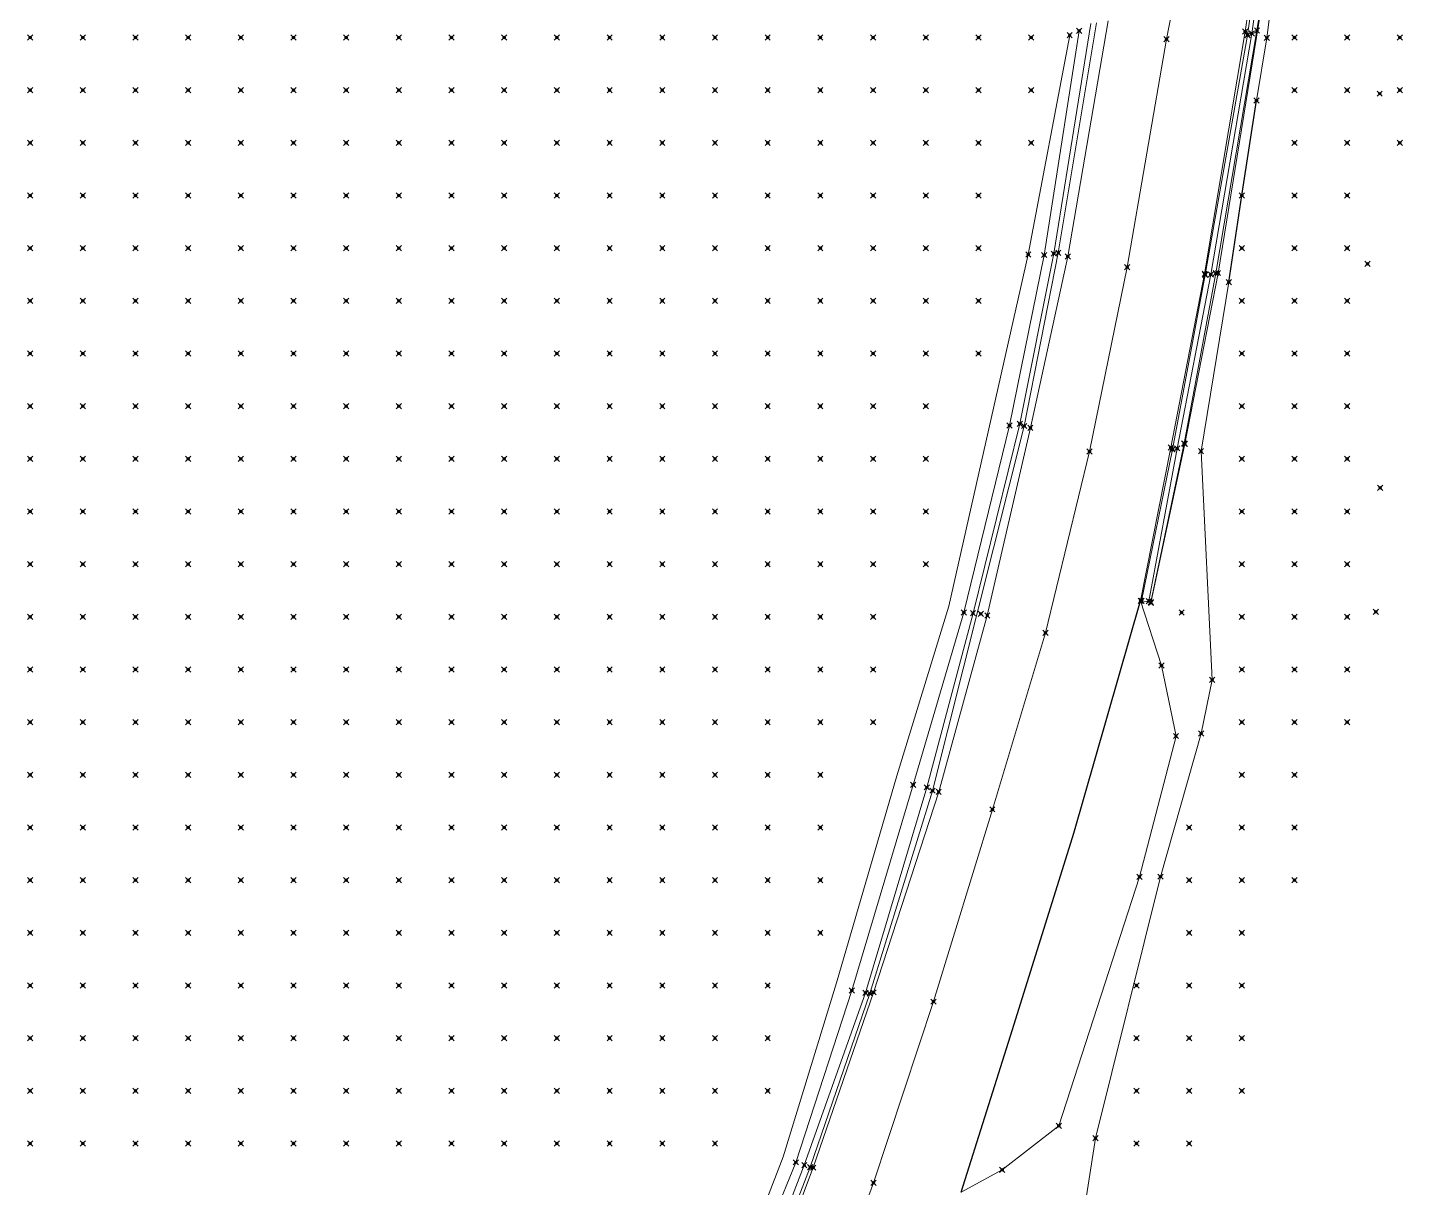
# Model space of a CAD drawing. Header units: metres. Extents: x 441556 to 446409, y 432338 to 461058.
# Drawn here: x 442367.8 to 442446.1, y 455109 to 455175 of the extents above; entities that cross this region are included whole.
import ezdxf

# ---------------------------------------------------------------- set-up
doc = ezdxf.new("R2010")
doc.units = ezdxf.units.M
doc.header["$MEASUREMENT"] = 0
doc.header["$PDMODE"] = 35
doc.header["$PDSIZE"] = 0.15
for name, color, linetype, lineweight in [('DTM-BRE-RevN_GRP_ CAROSABIL', 2, 'Continuous', 0), ('DTM-BRE-RevN_GRP_AX', 2, 'Continuous', 0), ('DTM-BRE-RevN_GRP_PARAPET BETON_JOS', 2, 'Continuous', 0), ('DTM-BRE-RevN_GRP_PARAPET BETON_SUS', 2, 'Continuous', 0), ('DTM-BRE-RevN_GRP_PARAPET METALIC', 2, 'Continuous', 0), ('DTM-BRE-RevN_GRP_SANT BETON JOS', 2, 'Continuous', 0), ('DTM-BRE-RevN_GRP_SANT BETON SUS', 2, 'Continuous', 0), ('DTM-BRE-RevN_GRP_TALUZ SUS', 2, 'Continuous', 0), ('DTM-BRE-RevN_GRP_ZID SPRIJIN JOS', 2, 'Continuous', 0), ('DTM-BRE-RevN_GRP_ZID SPRIJIN SUS', 2, 'Continuous', 0), ('DTM-BRE-RevN_YP_RevN', 1, 'Continuous', 30), ('DTM-NOK-RevN_LIDAR_co_lidar', 91, 'Continuous', 0), ('DTM-NOK-RevN_RTK', 32, 'Continuous', 0)]:
    doc.layers.add(name, color=color, linetype=linetype, lineweight=lineweight)

msp = doc.modelspace()

# ---------------------------------------------------------------- linework, layer by layer
at = {"layer": 'DTM-BRE-RevN_GRP_ CAROSABIL'}
for p, q in [((442437.098, 455174.79, 364.239013671875), (442438.713, 455185.428, 364.2420043945312)), ((442429.292, 455175.396, 364.1520080566406), (442426.992, 455161.976, 363.9509887695312)), ((442434.789, 455160.99, 364.1730041503906), (442437.098, 455174.79, 364.239013671875)), ((442426.992, 455161.976, 363.9509887695312), (442424.866, 455152.225, 363.85400390625)), ((442432.863, 455151.102, 364.0870056152344), (442434.789, 455160.99, 364.1730041503906)), ((442424.866, 455152.225, 363.85400390625), (442422.416, 455141.531, 363.760986328125)), ((442431.145, 455142.365, 364.0169982910156), (442432.863, 455151.102, 364.0870056152344)), ((442432.33, 455138.686, 363.8949890136719), (442431.145, 455142.365, 364.0169982910156)), ((442422.416, 455141.531, 363.760986328125), (442419.646, 455131.502, 363.6090087890625)), ((442433.158, 455134.675, 363.7770080566406), (442432.33, 455138.686, 363.8949890136719)), ((442431.081, 455126.663, 363.7009887695312), (442433.158, 455134.675, 363.7770080566406)), ((442419.646, 455131.502, 363.6090087890625), (442415.943, 455120.079, 363.4710083007812)), ((442426.49, 455112.483, 363.5710144042969), (442431.081, 455126.663, 363.7009887695312)), ((442415.943, 455120.079, 363.4710083007812), (442412.507, 455110.098, 363.3590087890625)), ((442423.265, 455109.97, 363.6000061035156), (442426.49, 455112.483, 363.5710144042969)), ((442412.507, 455110.098, 363.3590087890625), (442408.782, 455100.25, 363.2130126953125)), ((442420.918, 455108.702, 363.5589904785156), (442423.265, 455109.97, 363.6000061035156))]:
    msp.add_line(p, q, dxfattribs=at)
at = {"layer": 'DTM-BRE-RevN_GRP_AX'}
for p, q in [((442432.62, 455174.35, 364.1809997558594), (442434.746, 455185.614, 364.2529907226562)), ((442430.384, 455161.376, 364.0759887695312), (442432.62, 455174.35, 364.1809997558594)), ((442428.2290000001, 455150.883, 363.9639892578125), (442430.384, 455161.376, 364.0759887695312)), ((442425.722, 455140.556, 363.8479919433594), (442428.2290000001, 455150.883, 363.9639892578125)), ((442422.702, 455130.499, 363.6919860839844), (442425.722, 455140.556, 363.8479919433594)), ((442419.345, 455119.55, 363.5899963378906), (442422.702, 455130.499, 363.6919860839844)), ((442415.928, 455109.233, 363.4639892578125), (442419.345, 455119.55, 363.5899963378906)), ((442412.05, 455098.707, 363.3309936523438), (442415.928, 455109.233, 363.4639892578125))]:
    msp.add_line(p, q, dxfattribs=at)
at = {"layer": 'DTM-BRE-RevN_GRP_PARAPET BETON_JOS'}
for p, q in [((442435.55, 455161.038, 363.9240112304688), (442439.482, 455185.136, 363.875)), ((442433.664, 455151.305, 363.8710021972656), (442435.55, 455161.038, 363.9240112304688)), ((442431.734, 455142.255, 364.0369873046875), (442433.664, 455151.305, 363.8710021972656))]:
    msp.add_line(p, q, dxfattribs=at)
at = {"layer": 'DTM-BRE-RevN_GRP_PARAPET BETON_SUS'}
for p, q in [((442438.782, 455185.231, 364.5719909667969), (442437.221, 455174.582, 364.5239868164062)), ((442437.769, 455174.848, 364.5339965820312), (442439.359, 455185.163, 364.5799865722656)), ((442437.221, 455174.582, 364.5239868164062), (442434.815, 455160.933, 364.47900390625)), ((442435.432, 455161.032, 364.4920043945312), (442437.769, 455174.848, 364.5339965820312)), ((442434.815, 455160.933, 364.47900390625), (442432.954, 455150.997, 364.3670043945312)), ((442433.63, 455151.332, 364.4030151367188), (442435.432, 455161.032, 364.4920043945312)), ((442432.954, 455150.997, 364.3670043945312), (442431.19, 455142.378, 364.2869873046875)), ((442431.719, 455142.301, 364.2780151367188), (442433.63, 455151.332, 364.4030151367188)), ((442431.19, 455142.378, 364.2869873046875), (442431.719, 455142.301, 364.2780151367188))]:
    msp.add_line(p, q, dxfattribs=at)
at = {"layer": 'DTM-BRE-RevN_GRP_PARAPET METALIC'}
for p, q in [((442437.474, 455174.68, 364.5450134277344), (442438.96, 455185.037, 364.5690002441406)), ((442435.135, 455160.953, 364.4729919433594), (442437.474, 455174.68, 364.5450134277344)), ((442433.223, 455151.055, 364.3599853515625), (442435.135, 455160.953, 364.4729919433594)), ((442431.608, 455142.348, 364.27099609375), (442433.223, 455151.055, 364.3599853515625))]:
    msp.add_line(p, q, dxfattribs=at)
at = {"layer": 'DTM-BRE-RevN_GRP_SANT BETON JOS'}
for p, q in [((442426.196, 455162.1420000001, 363.6080017089844), (442428.307, 455175.245, 363.7640075683594)), ((442424.272, 455152.447, 363.5079956054688), (442426.196, 455162.1420000001, 363.6080017089844)), ((442421.601, 455141.665, 363.3829956054688), (442424.272, 455152.447, 363.5079956054688)), ((442418.969, 455131.753, 363.2720031738281), (442421.601, 455141.665, 363.3829956054688)), ((442415.477, 455120.056, 363.1589965820312), (442418.969, 455131.753, 363.2720031738281)), ((442411.997, 455110.232, 363.0589904785156), (442415.477, 455120.056, 363.1589965820312)), ((442408.135, 455100.3540000001, 362.8989868164062), (442411.997, 455110.232, 363.0589904785156))]:
    msp.add_line(p, q, dxfattribs=at)
at = {"layer": 'DTM-BRE-RevN_GRP_SANT BETON SUS'}
for p, q in [((442426.458, 455162.19, 363.8869934082031), (442428.623, 455175.287, 364.0010070800781)), ((442424.511, 455152.327, 363.7579956054688), (442426.458, 455162.19, 363.8869934082031)), ((442419.299, 455131.562, 363.4920043945312), (442424.511, 455152.327, 363.7579956054688)), ((442415.727, 455120.0170000001, 363.3659973144531), (442419.299, 455131.562, 363.4920043945312)), ((442412.333, 455110.132, 363.2869873046875), (442415.727, 455120.0170000001, 363.3659973144531)), ((442408.522, 455100.366, 363.1960144042969), (442412.333, 455110.132, 363.2869873046875))]:
    msp.add_line(p, q, dxfattribs=at)
at = {"layer": 'DTM-BRE-RevN_GRP_TALUZ SUS'}
for p, q in [((442434.581, 455150.89, 363.9360046386719), (442436.167, 455160.515, 364.010986328125)), ((442435.212, 455137.881, 363.6700134277344), (442434.581, 455150.89, 363.9360046386719)), ((442434.585, 455134.812, 363.4609985351562), (442435.212, 455137.881, 363.6700134277344)), ((442432.271, 455126.666, 363.4739990234375), (442434.585, 455134.812, 363.4609985351562)), ((442428.571, 455111.784, 363.39599609375), (442432.271, 455126.666, 363.4739990234375)), ((442426.942, 455101.159, 363.1889953613281), (442428.571, 455111.784, 363.39599609375))]:
    msp.add_line(p, q, dxfattribs=at)
at = {"layer": 'DTM-BRE-RevN_GRP_ZID SPRIJIN JOS'}
for p, q in [((442425.654, 455162.063, 363.6579895019531), (442427.638, 455174.831, 364.0429992675781)), ((442423.681, 455152.359, 363.5969848632812), (442425.654, 455162.063, 363.6579895019531)), ((442421.085, 455141.706, 363.4769897460938), (442423.681, 455152.359, 363.5969848632812)), ((442418.193, 455131.898, 363.3559875488281), (442421.085, 455141.706, 363.4769897460938)), ((442414.7, 455120.185, 363.2070007324219), (442418.193, 455131.898, 363.3559875488281)), ((442411.519, 455110.4, 363.0910034179688), (442414.7, 455120.185, 363.2070007324219)), ((442407.509, 455100.653, 362.9849853515625), (442411.519, 455110.4, 363.0910034179688))]:
    msp.add_line(p, q, dxfattribs=at)
at = {"layer": 'DTM-BRE-RevN_GRP_ZID SPRIJIN SUS'}
for p, q in [((442438.327, 455174.437, 363.75), (442439.665, 455185.057, 363.7330017089844)), ((442424.749, 455162.09, 367.5889892578125), (442427.1040000001, 455174.584, 366.7090148925781)), ((442437.739, 455170.865, 363.8320007324219), (442438.327, 455174.437, 363.75))]:
    msp.add_line(p, q, dxfattribs=at)
at = {"layer": 'DTM-BRE-RevN_GRP_ZID SPRIJIN SUS', "extrusion": (-0.00493196204105603, -0.01851043667661119, 0.9998165029066417), "elevation": -10239.74908758681, "flags": 128}
msp.add_lwpolyline([(310322.6188133188, 553566.3716961142), (310323.755331087, 553577.0091881624), (310324.1442320574, 553587.3869067415), (310324.4365159958, 553599.6548440302), (310324.8040824849, 553609.7598282888), (310324.0184251152, 553630.2673623243)], dxfattribs=at)
at = {"layer": 'DTM-BRE-RevN_YP_RevN', "extrusion": (-0.9886249427503041, 0.1502666388855164, 0.006376504528945278), "elevation": -369005.6684108854, "flags": 128}
msp.add_lwpolyline([(-516476.9338542905, 2717.032539731534), (-516481.9276711871, 2715.062498459672), (-516487.4025544341, 2716.85355049696)], dxfattribs=at)
at = {"layer": 'DTM-BRE-RevN_YP_RevN', "extrusion": (-0.001369389467696262, -0.01318845032719664, 0.9999120909112226), "elevation": -6244.497927427615, "flags": 128}
msp.add_lwpolyline([(442421.0010048572, 455065.9244653512), (442423.9352941964, 455075.1820278457), (442427.4291910948, 455086.3586111521), (442431.2286225122, 455099.5903933239)], dxfattribs=at)
at = {"layer": 'DTM-NOK-RevN_LIDAR_co_lidar'}
for p in [(442367.92, 455174.452, 404.7869873046875), (442370.919, 455174.452, 404.1059875488281), (442373.919, 455174.452, 403.3210144042969), (442376.918, 455174.452, 401.9219970703125), (442379.917, 455174.452, 400.1650085449219), (442382.917, 455174.452, 397.7770080566406), (442385.916, 455174.452, 394.7839965820312), (442388.915, 455174.452, 392.4530029296875), (442391.915, 455174.452, 390.2990112304688), (442394.914, 455174.452, 388.1300048828125), (442397.913, 455174.452, 385.8680114746094), (442400.913, 455174.452, 384.0669860839844), (442403.912, 455174.452, 381.9670104980469), (442406.911, 455174.452, 379.8729858398438), (442409.911, 455174.452, 377.6709899902344), (442412.91, 455174.452, 375.875), (442415.909, 455174.452, 373.2749938964844), (442418.909, 455174.452, 371.2250061035156), (442421.908, 455174.452, 368.9460144042969), (442424.907, 455174.452, 367.1010131835938), (442439.904, 455174.452, 360.4169921875), (442442.903, 455174.452, 358.260986328125), (442445.903, 455174.452, 356.0539855957031), (442367.92, 455171.452, 404.0780029296875), (442370.919, 455171.452, 403.4249877929688), (442373.919, 455171.452, 402.8599853515625), (442376.918, 455171.452, 401.9609985351562), (442379.917, 455171.452, 400.1329956054688), (442382.917, 455171.452, 397.5020141601562), (442385.916, 455171.452, 394.8670043945312), (442388.915, 455171.452, 392.5180053710938), (442391.915, 455171.452, 390.343994140625), (442394.914, 455171.452, 387.9129943847656), (442397.913, 455171.452, 385.6780090332031), (442400.913, 455171.452, 383.7950134277344), (442403.912, 455171.452, 381.7489929199219), (442406.911, 455171.452, 380.2479858398438), (442409.911, 455171.452, 378.3819885253906), (442412.91, 455171.452, 375.9159851074219), (442415.909, 455171.452, 373.5740051269531), (442418.909, 455171.452, 371.3269958496094), (442421.908, 455171.452, 369.0289916992188), (442424.907, 455171.452, 366.8290100097656), (442439.904, 455171.452, 359.7019958496094), (442442.903, 455171.452, 357.4440002441406), (442445.903, 455171.452, 355.4460144042969), (442367.92, 455168.453, 403.4039916992188), (442370.919, 455168.453, 402.5849914550781), (442373.919, 455168.453, 401.9989929199219), (442376.918, 455168.453, 401.4129943847656), (442379.917, 455168.453, 400.1640014648438), (442382.917, 455168.453, 397.8269958496094), (442385.916, 455168.453, 395.0809936523438), (442388.915, 455168.453, 392.8760070800781), (442391.915, 455168.453, 390.322998046875), (442394.914, 455168.453, 387.5379943847656), (442397.913, 455168.453, 385.3590087890625), (442400.913, 455168.453, 383.3489990234375), (442403.912, 455168.453, 381.7300109863281), (442406.911, 455168.453, 380.2000122070312), (442409.911, 455168.453, 378.4729919433594), (442412.91, 455168.453, 376.0140075683594), (442415.909, 455168.453, 373.885009765625), (442418.909, 455168.453, 371.510009765625), (442421.908, 455168.453, 369.0549926757812), (442424.907, 455168.453, 365.9750061035156), (442439.904, 455168.453, 359.2250061035156), (442442.903, 455168.453, 357.1489868164062), (442445.903, 455168.453, 355.3429870605469), (442367.92, 455165.454, 403.0660095214844), (442370.919, 455165.454, 401.8080139160156), (442373.919, 455165.454, 401.0669860839844), (442376.918, 455165.454, 400.5710144042969), (442379.917, 455165.454, 399.5050048828125), (442382.917, 455165.454, 397.6780090332031), (442385.916, 455165.454, 395.4750061035156), (442388.915, 455165.454, 393.3320007324219), (442391.915, 455165.454, 390.4630126953125), (442394.914, 455165.454, 387.7380065917969), (442397.913, 455165.454, 385.2650146484375), (442400.913, 455165.454, 383.5169982910156), (442403.912, 455165.454, 381.9660034179688), (442406.911, 455165.454, 379.9129943847656), (442409.911, 455165.454, 377.9020080566406), (442412.91, 455165.454, 375.7720031738281), (442415.909, 455165.454, 373.781005859375), (442418.909, 455165.454, 371.3699951171875), (442421.908, 455165.454, 369.1069946289062), (442436.905, 455165.454, 362.0409851074219), (442439.904, 455165.454, 358.9119873046875), (442442.903, 455165.454, 356.7619934082031), (442367.92, 455162.454, 402.5480041503906), (442370.919, 455162.454, 401.0840148925781), (442373.919, 455162.454, 400.1199951171875), (442376.918, 455162.454, 399.5090026855469), (442379.917, 455162.454, 398.4849853515625), (442382.917, 455162.454, 397.0539855957031), (442385.916, 455162.454, 395.5270080566406), (442388.915, 455162.454, 393.552001953125), (442391.915, 455162.454, 390.9299926757812), (442394.914, 455162.454, 388.0350036621094), (442397.913, 455162.454, 385.7000122070312), (442400.913, 455162.454, 384.0199890136719), (442403.912, 455162.454, 382.4800109863281), (442406.911, 455162.454, 380.5690002441406), (442409.911, 455162.454, 378.1380004882812), (442412.91, 455162.454, 375.5409851074219), (442415.909, 455162.454, 373.4859924316406), (442418.909, 455162.454, 371.0679931640625), (442421.908, 455162.454, 368.8680114746094), (442436.905, 455162.454, 362.0669860839844), (442439.904, 455162.454, 358.8380126953125), (442442.903, 455162.454, 356.7250061035156), (442367.92, 455159.455, 401.9649963378906), (442370.919, 455159.455, 400.3609924316406), (442373.919, 455159.455, 399.2820129394531), (442376.918, 455159.455, 398.4280090332031), (442379.917, 455159.455, 397.3559875488281), (442382.917, 455159.455, 396.2669982910156), (442385.916, 455159.455, 395.114013671875), (442388.915, 455159.455, 393.4280090332031), (442391.915, 455159.455, 391.1369934082031), (442394.914, 455159.455, 388.4649963378906), (442397.913, 455159.455, 385.9089965820312), (442400.913, 455159.455, 384.1409912109375), (442403.912, 455159.455, 382.3829956054688), (442406.911, 455159.455, 380.1969909667969), (442409.911, 455159.455, 377.8630065917969), (442412.91, 455159.455, 375.1719970703125), (442415.909, 455159.455, 372.9509887695312), (442418.909, 455159.455, 370.3760070800781), (442421.908, 455159.455, 368.6010131835938), (442436.905, 455159.455, 362.0450134277344), (442439.904, 455159.455, 358.7999877929688), (442442.903, 455159.455, 356.6619873046875), (442367.92, 455156.456, 401.3890075683594), (442370.919, 455156.456, 399.9259948730469), (442373.919, 455156.456, 398.6990051269531), (442376.918, 455156.456, 397.5429992675781), (442379.917, 455156.456, 396.5499877929688), (442382.917, 455156.456, 395.6470031738281), (442385.916, 455156.456, 394.6260070800781), (442388.915, 455156.456, 393.1629943847656), (442391.915, 455156.456, 391.0130004882812), (442394.914, 455156.456, 388.0559997558594), (442397.913, 455156.456, 385.3680114746094), (442400.913, 455156.456, 383.3110046386719), (442403.912, 455156.456, 381.4859924316406), (442406.911, 455156.456, 379.0899963378906), (442409.911, 455156.456, 376.8210144042969), (442412.91, 455156.456, 374.5270080566406), (442415.909, 455156.456, 372.1489868164062), (442418.909, 455156.456, 369.7130126953125), (442421.908, 455156.456, 367.47900390625), (442436.905, 455156.456, 362.0379943847656), (442439.904, 455156.456, 358.8359985351562), (442442.903, 455156.456, 356.7439880371094), (442367.92, 455153.456, 401.1549987792969), (442370.919, 455153.456, 399.6090087890625), (442373.919, 455153.456, 398.3150024414062), (442376.918, 455153.456, 397.010986328125), (442379.917, 455153.456, 395.9530029296875), (442382.917, 455153.456, 395.0570068359375), (442385.916, 455153.456, 394.2590026855469), (442388.915, 455153.456, 393.0119934082031), (442391.915, 455153.456, 390.4750061035156), (442394.914, 455153.456, 387.1099853515625), (442397.913, 455153.456, 384.3739929199219), (442400.913, 455153.456, 382.0419921875), (442403.912, 455153.456, 380.1419982910156), (442406.911, 455153.456, 377.6510009765625), (442409.911, 455153.456, 375.3599853515625), (442412.91, 455153.456, 373.27099609375), (442415.909, 455153.456, 371.0079956054688), (442418.909, 455153.456, 369.18701171875), (442436.905, 455153.456, 361.9140014648438), (442439.904, 455153.456, 358.6759948730469), (442442.903, 455153.456, 356.6849975585938), (442367.92, 455150.457, 400.5459899902344), (442370.919, 455150.457, 399.0610046386719), (442373.919, 455150.457, 397.8099975585938), (442376.918, 455150.457, 396.6180114746094), (442379.917, 455150.457, 395.5249938964844), (442382.917, 455150.457, 394.5700073242188), (442385.916, 455150.457, 393.8380126953125), (442388.915, 455150.457, 392.60400390625), (442391.915, 455150.457, 389.7099914550781), (442394.914, 455150.457, 386.2309875488281), (442397.913, 455150.457, 383.260009765625), (442400.913, 455150.457, 381.0559997558594), (442403.912, 455150.457, 378.9129943847656), (442406.911, 455150.457, 376.5780029296875), (442409.911, 455150.457, 374.1830139160156), (442412.91, 455150.457, 372.1640014648438), (442415.909, 455150.457, 370.2149963378906), (442418.909, 455150.457, 368.9559936523438), (442436.905, 455150.457, 361.7529907226562), (442439.904, 455150.457, 358.4240112304688), (442442.903, 455150.457, 356.5859985351562), (442367.92, 455147.458, 399.8479919433594), (442370.919, 455147.458, 398.4119873046875), (442373.919, 455147.458, 397.31201171875), (442376.918, 455147.458, 396.1950073242188), (442379.917, 455147.458, 395.0329895019531), (442382.917, 455147.458, 394.0530090332031), (442385.916, 455147.458, 393.1690063476562), (442388.915, 455147.458, 391.7999877929688), (442391.915, 455147.458, 389.2720031738281), (442394.914, 455147.458, 385.7560119628906), (442397.913, 455147.458, 382.7959899902344), (442400.913, 455147.458, 380.3500061035156), (442403.912, 455147.458, 378.0140075683594), (442406.911, 455147.458, 375.7019958496094), (442409.911, 455147.458, 373.4490051269531), (442412.91, 455147.458, 371.4609985351562), (442415.909, 455147.458, 369.7420043945312), (442418.909, 455147.458, 368.8500061035156), (442436.905, 455147.458, 361.4179992675781), (442439.904, 455147.458, 358.2219848632812), (442442.903, 455147.458, 356.5799865722656), (442367.92, 455144.458, 399.4219970703125), (442370.919, 455144.458, 397.9649963378906), (442373.919, 455144.458, 396.8110046386719), (442376.918, 455144.458, 395.5379943847656), (442379.917, 455144.458, 394.3059997558594), (442382.917, 455144.458, 393.3869934082031), (442385.916, 455144.458, 392.3880004882812), (442388.915, 455144.458, 390.9209899902344), (442391.915, 455144.458, 388.8810119628906), (442394.914, 455144.458, 385.4670104980469), (442397.913, 455144.458, 382.5390014648438), (442400.913, 455144.458, 379.8710021972656), (442403.912, 455144.458, 377.510009765625), (442406.911, 455144.458, 375.0759887695312), (442409.911, 455144.458, 372.9700012207031), (442412.91, 455144.458, 370.9819946289062), (442415.909, 455144.458, 369.4530029296875), (442418.909, 455144.458, 368.5289916992188), (442436.905, 455144.458, 361.260009765625), (442439.904, 455144.458, 358.343994140625), (442442.903, 455144.458, 356.8380126953125), (442367.92, 455141.459, 398.9800109863281), (442370.919, 455141.459, 397.5769958496094), (442373.919, 455141.459, 396.1489868164062), (442376.918, 455141.459, 394.7309875488281), (442379.917, 455141.459, 393.5360107421875), (442382.917, 455141.459, 392.5140075683594), (442385.916, 455141.459, 391.35400390625), (442388.915, 455141.459, 390.10400390625), (442391.915, 455141.459, 388.4779968261719), (442394.914, 455141.459, 385.0320129394531), (442397.913, 455141.459, 382.1449890136719), (442400.913, 455141.459, 379.5130004882812), (442403.912, 455141.459, 377.135986328125), (442406.911, 455141.459, 374.7260131835938), (442409.911, 455141.459, 372.5490112304688), (442412.91, 455141.459, 370.5559997558594), (442415.909, 455141.459, 369.2659912109375), (442436.905, 455141.459, 361.6369934082031), (442439.904, 455141.459, 358.8999938964844), (442442.903, 455141.459, 357.0929870605469), (442367.92, 455138.46, 398.5559997558594), (442370.919, 455138.46, 397.0249938964844), (442373.919, 455138.46, 395.447998046875), (442376.918, 455138.46, 393.968994140625), (442379.917, 455138.46, 392.6740112304688), (442382.917, 455138.46, 391.3869934082031), (442385.916, 455138.46, 390.1300048828125), (442388.915, 455138.46, 389.3630065917969), (442391.915, 455138.46, 388.2349853515625), (442394.914, 455138.46, 384.8779907226562), (442397.913, 455138.46, 381.9259948730469), (442400.913, 455138.46, 379.2030029296875), (442403.912, 455138.46, 376.760009765625), (442406.911, 455138.46, 374.43798828125), (442409.911, 455138.46, 372.1610107421875), (442412.91, 455138.46, 370.1589965820312), (442415.909, 455138.46, 369.1000061035156), (442436.905, 455138.46, 361.8949890136719), (442439.904, 455138.46, 359.1159973144531), (442442.903, 455138.46, 356.9800109863281), (442367.92, 455135.46, 398.2229919433594), (442370.919, 455135.46, 396.510986328125), (442373.919, 455135.46, 394.8689880371094), (442376.918, 455135.46, 393.2669982910156), (442379.917, 455135.46, 391.7489929199219), (442382.917, 455135.46, 390.3659973144531), (442385.916, 455135.46, 389.2749938964844), (442388.915, 455135.46, 388.7369995117188), (442391.915, 455135.46, 387.8250122070312), (442394.914, 455135.46, 385.0910034179688), (442397.913, 455135.46, 381.89599609375), (442400.913, 455135.46, 379.1099853515625), (442403.912, 455135.46, 376.5780029296875), (442406.911, 455135.46, 374.2479858398438), (442409.911, 455135.46, 371.8309936523438), (442412.91, 455135.46, 369.9049987792969), (442415.909, 455135.46, 368.8949890136719), (442436.905, 455135.46, 361.9719848632812), (442439.904, 455135.46, 359.406005859375), (442442.903, 455135.46, 357.1059875488281), (442367.92, 455132.461, 397.760986328125), (442370.919, 455132.461, 396.1109924316406), (442373.919, 455132.461, 394.4140014648438), (442376.918, 455132.461, 392.7850036621094), (442379.917, 455132.461, 391.2929992675781), (442382.917, 455132.461, 389.9159851074219), (442385.916, 455132.461, 388.7569885253906), (442388.915, 455132.461, 387.9800109863281), (442391.915, 455132.461, 387.0419921875), (442394.914, 455132.461, 384.9679870605469), (442397.913, 455132.461, 382.2340087890625), (442400.913, 455132.461, 379.406005859375), (442403.912, 455132.461, 376.5710144042969), (442406.911, 455132.461, 374.052001953125), (442409.911, 455132.461, 371.5669860839844), (442412.91, 455132.461, 369.8009948730469), (442436.905, 455132.461, 362.468994140625), (442439.904, 455132.461, 360.1549987792969), (442367.92, 455129.462, 397.260009765625), (442370.919, 455129.462, 395.6329956054688), (442373.919, 455129.462, 394.0289916992188), (442376.918, 455129.462, 392.4830017089844), (442379.917, 455129.462, 391.2040100097656), (442382.917, 455129.462, 389.7829895019531), (442385.916, 455129.462, 388.2260131835938), (442388.915, 455129.462, 386.9509887695312), (442391.915, 455129.462, 385.8689880371094), (442394.914, 455129.462, 384.52099609375), (442397.913, 455129.462, 382.614013671875), (442400.913, 455129.462, 379.9660034179688), (442403.912, 455129.462, 376.7560119628906), (442406.911, 455129.462, 373.8240051269531), (442409.911, 455129.462, 371.5329895019531), (442412.91, 455129.462, 369.8210144042969), (442433.905, 455129.462, 363.9020080566406), (442436.905, 455129.462, 362.7059936523438), (442439.904, 455129.462, 359.7059936523438), (442367.92, 455126.462, 396.6629943847656), (442370.919, 455126.462, 395.2059936523438), (442373.919, 455126.462, 393.5180053710938), (442376.918, 455126.462, 391.9670104980469), (442379.917, 455126.462, 390.8909912109375), (442382.917, 455126.462, 389.4559936523438), (442385.916, 455126.462, 387.6629943847656), (442388.915, 455126.462, 385.9819946289062), (442391.915, 455126.462, 384.7760009765625), (442394.914, 455126.462, 383.5169982910156), (442397.913, 455126.462, 382.1809997558594), (442400.913, 455126.462, 379.9809875488281), (442403.912, 455126.462, 376.9190063476562), (442406.911, 455126.462, 373.5589904785156), (442409.911, 455126.462, 371.343994140625), (442412.91, 455126.462, 369.6809997558594), (442433.905, 455126.462, 363.885986328125), (442436.905, 455126.462, 362.9639892578125), (442439.904, 455126.462, 360.0369873046875), (442367.92, 455123.463, 396.0690002441406), (442370.919, 455123.463, 394.3059997558594), (442373.919, 455123.463, 392.5750122070312), (442376.918, 455123.463, 391.18798828125), (442379.917, 455123.463, 390.1510009765625), (442382.917, 455123.463, 388.7449951171875), (442385.916, 455123.463, 386.8689880371094), (442388.915, 455123.463, 385.1430053710938), (442391.915, 455123.463, 383.7690124511719), (442394.914, 455123.463, 382.3340148925781), (442397.913, 455123.463, 381.1610107421875), (442400.913, 455123.463, 379.4979858398438), (442403.912, 455123.463, 376.5549926757812), (442406.911, 455123.463, 373.0079956054688), (442409.911, 455123.463, 370.6390075683594), (442412.91, 455123.463, 369.1199951171875), (442433.905, 455123.463, 363.7900085449219), (442436.905, 455123.463, 363.0690002441406), (442367.92, 455120.464, 395.8030090332031), (442370.919, 455120.464, 393.7690124511719), (442373.919, 455120.464, 391.7850036621094), (442376.918, 455120.464, 390.1549987792969), (442379.917, 455120.464, 388.8880004882812), (442382.917, 455120.464, 387.3630065917969), (442385.916, 455120.464, 385.7099914550781), (442388.915, 455120.464, 384.4400024414062), (442391.915, 455120.464, 382.843994140625), (442394.914, 455120.464, 381.2319946289062), (442397.913, 455120.464, 379.8609924316406), (442400.913, 455120.464, 377.9460144042969), (442403.912, 455120.464, 375.0960083007812), (442406.911, 455120.464, 372.0780029296875), (442409.911, 455120.464, 369.8980102539062), (442430.906, 455120.464, 363.8949890136719), (442433.905, 455120.464, 363.7019958496094), (442436.905, 455120.464, 362.3659973144531), (442367.92, 455117.464, 395.68798828125), (442370.919, 455117.464, 393.4660034179688), (442373.919, 455117.464, 391.1329956054688), (442376.918, 455117.464, 389.1440124511719), (442379.917, 455117.464, 387.4670104980469), (442382.917, 455117.464, 385.7219848632812), (442385.916, 455117.464, 383.9909973144531), (442388.915, 455117.464, 383.0390014648438), (442391.915, 455117.464, 381.8359985351562), (442394.914, 455117.464, 380.1159973144531), (442397.913, 455117.464, 378.1440124511719), (442400.913, 455117.464, 376.0050048828125), (442403.912, 455117.464, 373.6199951171875), (442406.911, 455117.464, 371.0289916992188), (442409.911, 455117.464, 369.0090026855469), (442430.906, 455117.464, 363.93701171875), (442433.905, 455117.464, 363.4079895019531), (442436.905, 455117.464, 361.1170043945312), (442367.92, 455114.465, 395.302001953125), (442370.919, 455114.465, 393.6260070800781), (442373.919, 455114.465, 391.3739929199219), (442376.918, 455114.465, 388.7200012207031), (442379.917, 455114.465, 386.3680114746094), (442382.917, 455114.465, 384.3110046386719), (442385.916, 455114.465, 382.6860046386719), (442388.915, 455114.465, 381.6799926757812), (442391.915, 455114.465, 380.4750061035156), (442394.914, 455114.465, 378.6329956054688), (442397.913, 455114.465, 376.802001953125), (442400.913, 455114.465, 374.77099609375), (442403.912, 455114.465, 372.1589965820312), (442406.911, 455114.465, 369.9079895019531), (442409.911, 455114.465, 368.2430114746094), (442430.906, 455114.465, 364.0079956054688), (442433.905, 455114.465, 363.1969909667969), (442436.905, 455114.465, 360.9649963378906), (442367.92, 455111.466, 394.7850036621094), (442370.919, 455111.466, 392.9559936523438), (442373.919, 455111.466, 391.1889953613281), (442376.918, 455111.466, 388.6159973144531), (442379.917, 455111.466, 386.0679931640625), (442382.917, 455111.466, 383.7430114746094), (442385.916, 455111.466, 381.8869934082031), (442388.915, 455111.466, 380.6239929199219), (442391.915, 455111.466, 379.1369934082031), (442394.914, 455111.466, 377.5159912109375), (442397.913, 455111.466, 375.8810119628906), (442400.913, 455111.466, 373.8240051269531), (442403.912, 455111.466, 371.2000122070312), (442406.911, 455111.466, 368.6369934082031), (442430.906, 455111.466, 363.9140014648438), (442433.905, 455111.466, 362.6780090332031)]:
    msp.add_point(p, dxfattribs=at)
at = {"layer": 'DTM-NOK-RevN_RTK'}
for p in [(442427.638, 455174.831, 364.0429992675781), (442437.098, 455174.79, 364.239013671875), (442437.769, 455174.848, 364.5339965820312), (442427.1040000001, 455174.584, 366.7090148925781), (442432.62, 455174.35, 364.1809997558594), (442437.221, 455174.582, 364.5239868164062), (442437.474, 455174.68, 364.5450134277344), (442438.327, 455174.437, 363.75), (442444.754, 455171.25, 355.4490051269531), (442437.739, 455170.865, 363.8320007324219), (442424.749, 455162.09, 367.5889892578125), (442425.654, 455162.063, 363.6579895019531), (442426.196, 455162.1420000001, 363.6080017089844), (442426.458, 455162.19, 363.8869934082031), (442426.992, 455161.976, 363.9509887695312), (442444.067, 455161.556, 355.6549987792969), (442430.384, 455161.376, 364.0759887695312), (442434.789, 455160.99, 364.1730041503906), (442434.815, 455160.933, 364.47900390625), (442435.135, 455160.953, 364.4729919433594), (442435.432, 455161.032, 364.4920043945312), (442435.55, 455161.038, 363.9240112304688), (442436.167, 455160.515, 364.010986328125), (442423.681, 455152.359, 363.5969848632812), (442424.272, 455152.447, 363.5079956054688), (442424.511, 455152.327, 363.7579956054688), (442424.866, 455152.225, 363.85400390625), (442433.63, 455151.332, 364.4030151367188), (442433.664, 455151.305, 363.8710021972656), (442428.2290000001, 455150.883, 363.9639892578125), (442432.863, 455151.102, 364.0870056152344), (442432.954, 455150.997, 364.3670043945312), (442433.223, 455151.055, 364.3599853515625), (442434.581, 455150.89, 363.9360046386719), (442444.775, 455148.804, 355.5740051269531), (442431.145, 455142.365, 364.0169982910156), (442431.19, 455142.378, 364.2869873046875), (442431.608, 455142.348, 364.27099609375), (442431.719, 455142.301, 364.2780151367188), (442431.734, 455142.255, 364.0369873046875), (442421.085, 455141.706, 363.4769897460938), (442421.601, 455141.665, 363.3829956054688), (442422.039, 455141.631, 363.6130065917969), (442422.416, 455141.531, 363.760986328125), (442433.4790000001, 455141.703, 364.1960144042969), (442444.537, 455141.747, 355.4609985351562), (442425.722, 455140.556, 363.8479919433594), (442432.33, 455138.686, 363.8949890136719), (442435.212, 455137.881, 363.6700134277344), (442433.158, 455134.675, 363.7770080566406), (442434.585, 455134.812, 363.4609985351562), (442418.193, 455131.898, 363.3559875488281), (442418.969, 455131.753, 363.2720031738281), (442419.299, 455131.562, 363.4920043945312), (442419.646, 455131.502, 363.6090087890625), (442422.702, 455130.499, 363.6919860839844), (442431.081, 455126.663, 363.7009887695312), (442432.271, 455126.666, 363.4739990234375), (442414.7, 455120.185, 363.2070007324219), (442415.477, 455120.056, 363.1589965820312), (442415.727, 455120.0170000001, 363.3659973144531), (442415.943, 455120.079, 363.4710083007812), (442419.345, 455119.55, 363.5899963378906), (442426.49, 455112.483, 363.5710144042969), (442428.571, 455111.784, 363.39599609375), (442411.519, 455110.4, 363.0910034179688), (442411.997, 455110.232, 363.0589904785156), (442412.333, 455110.132, 363.2869873046875), (442412.507, 455110.098, 363.3590087890625), (442423.265, 455109.97, 363.6000061035156), (442415.928, 455109.233, 363.4639892578125)]:
    msp.add_point(p, dxfattribs=at)

doc.saveas('drawing.dxf')
